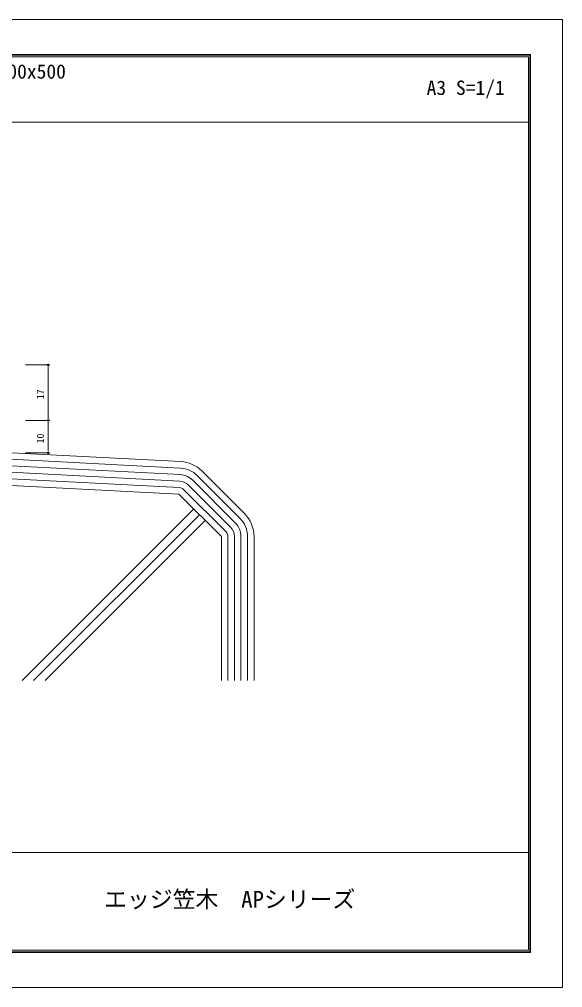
# Model space of a CAD drawing. Units: millimetres, scale not verified. Extents: x -210 to 210, y -148 to 149.
# Drawn here: x 43.5 to 210, y -148.5 to 148.5 of the extents above; entities that cross this region are included whole.
import ezdxf
from ezdxf.enums import TextEntityAlignment as Align

# ---------------------------------------------------------------- set-up
doc = ezdxf.new("R2010")
doc.units = ezdxf.units.MM
doc.header["$LTSCALE"] = 0.25
for name, color, linetype, lineweight in [('0-0_0', 7, 'Continuous', 9), ('0-1_1-1図枠', 3, 'Continuous', 18), ('0-3_2-1寸法', 3, 'Continuous', 18), ('0-5_Defpoints', 7, 'Continuous', 9), ('0-9_4-0図', 7, 'Continuous', 18), ('0-A_5-4図補助2', 7, 'Continuous', 9)]:
    doc.layers.add(name, color=color, linetype=linetype, lineweight=lineweight)
doc.layers.add('0-2_1-2図名', color=7, linetype='Continuous')
doc.layers.add('0-4_1-4文字', color=7, linetype='Continuous')
doc.styles.add('ＭＳ ゴシック', font='')
doc.styles.get('ＭＳ ゴシック').set_extended_font_data('MS Gothic')

msp = doc.modelspace()

# ---------------------------------------------------------------- linework, layer by layer
at = {"layer": '0-0_0'}
for p, q in [((52.2757, 42.0042), (52.2757, 41.5042)), ((52.2757, 26.0047), (52.2757, 26.5047)), ((52.2757, 25.0047), (52.2757, 24.5047)), ((52.2757, 16.0047), (52.2757, 16.5047))]:
    msp.add_line(p, q, dxfattribs=at)
for centre, start, end in [((52.2757, 42.5042), 90, 270), ((52.2757, 42.5042), 270, 90), ((52.2757, 25.5047), 90, 270), ((52.2757, 25.5047), 90, 270), ((52.2757, 25.5047), 270, 90), ((52.2757, 25.5047), 270, 90), ((52.2757, 15.5047), 90, 270), ((52.2757, 15.5047), 270, 90)]:
    msp.add_arc(centre, 0.25, start, end, dxfattribs=at)
at = {"layer": '0-1_1-1図枠'}
for p, q in [((-200.0129, 137.502), (199.9871, 137.502)), ((-199.5129, 137.002), (199.4871, 137.002)), ((199.4871, 137.002), (199.4871, -136.998)), ((199.9871, 137.502), (199.9871, -137.498)), ((-199.5129, 117.002), (199.4871, 117.002)), ((-199.5129, -106.998), (199.4871, -106.998)), ((-200.0129, -137.498), (199.9871, -137.498)), ((-199.5129, -136.998), (199.4871, -136.998))]:
    msp.add_line(p, q, dxfattribs=at)
at = {"layer": '0-3_2-1寸法'}
for p, q in [((45.3384, 42.5042), (52.7757, 42.5042)), ((52.2757, 26.5047), (52.2757, 41.5042)), ((45.3384, 25.5047), (52.7757, 25.5047)), ((45.3384, 25.5047), (52.7757, 25.5047)), ((52.2757, 16.5047), (52.2757, 24.5047)), ((45.3384, 15.5047), (52.7757, 15.5047))]:
    msp.add_line(p, q, dxfattribs=at)
at = {"layer": '0-5_Defpoints'}
for p, q in [((-200.2129, 137.702), (200.1871, 137.702)), ((-200.2129, 137.702), (200.1871, 137.702)), ((200.1871, 137.702), (200.1871, -137.698)), ((200.1871, 137.702), (200.1871, -137.698)), ((-200.2129, -137.698), (200.1871, -137.698)), ((-200.2129, -137.698), (200.1871, -137.698))]:
    msp.add_line(p, q, dxfattribs=at)
msp.add_lwpolyline([(-210.0129, -148.498), (-210.0129, 148.502), (209.9871, 148.502), (209.9871, -148.498)], close=True, dxfattribs=at)
at = {"layer": '0-9_4-0図'}
for p, q in [((-44.6616, 10.0505), (92.3922, 2.8678)), ((105.3907, -10.1307), (92.3922, 2.8678)), ((105.3907, -10.1307), (105.3907, -54.2753))]:
    msp.add_line(p, q, dxfattribs=at)
at = {"layer": '0-A_5-4図補助2'}
for p, q in [((92.9155, 12.8541), (-32.4343, 19.4234)), ((92.7062, 8.8596), (-32.6437, 15.4289)), ((92.8109, 10.8568), (-32.539, 17.4261)), ((92.6015, 6.8623), (-32.7484, 13.4316)), ((92.4969, 4.865), (-32.853, 11.4344)), ((112.4617, -3.0596), (99.4633, 9.9389)), ((109.6333, -5.8881), (96.6348, 7.1104)), ((111.0475, -4.4738), (98.049, 8.5246)), ((106.8049, -8.7165), (93.8064, 4.282)), ((108.2191, -7.3023), (95.2206, 5.6962)), ((44.3401, -54.2753), (96.9377, -1.6777)), ((47.8401, -54.2753), (98.6877, -3.4277)), ((51.3401, -54.2753), (100.4377, -5.1777)), ((107.3907, -54.2753), (107.3907, -10.1307)), ((109.3907, -54.2753), (109.3907, -10.1307)), ((111.3907, -54.2753), (111.3907, -10.1307)), ((113.3907, -54.2753), (113.3907, -10.1307)), ((115.3907, -54.2753), (115.3907, -10.1307))]:
    msp.add_line(p, q, dxfattribs=at)
for centre, radius, start, end in [((92.3922, 2.8678), 10, 45, 87), ((92.3922, 2.8678), 8, 45, 87), ((92.3922, 2.8678), 4, 45, 87), ((92.3922, 2.8678), 6, 45, 87), ((92.3922, 2.8678), 2, 45, 87), ((105.3907, -10.1307), 6, 360, 45), ((105.3907, -10.1307), 8, 360, 45), ((105.3907, -10.1307), 10, 360, 45), ((105.3907, -10.1307), 2, 360, 45), ((105.3907, -10.1307), 4, 360, 45)]:
    msp.add_arc(centre, radius, start, end, dxfattribs=at)

# ---------------------------------------------------------------- texts
at = {"layer": '0-2_1-2図名', "style": 'ＭＳ ゴシック'}
msp.add_text('エッジ笠木\u3000APシリーズ', height=5.132, dxfattribs=at).set_placement((69.4567, -125.498), align=Align.BOTTOM_LEFT)
at = {"layer": '0-3_2-1寸法', "color": 7, "style": 'ＭＳ ゴシック'}
for s, p in [('17', (51.6507, 31.9943)), ('10', (51.6507, 18.4413))]:
    msp.add_text(s, height=2.199, rotation=90, dxfattribs=at).set_placement(p, align=Align.BOTTOM_LEFT)
at = {"layer": '0-4_1-4文字', "style": 'ＭＳ ゴシック'}
for s, p in [('コーナー 500x500', (9.7917, 129.002)), ('A3 S=1/1', (168.2993, 124.002))]:
    msp.add_text(s, height=4.399, dxfattribs=at).set_placement(p, align=Align.BOTTOM_LEFT)

doc.saveas('drawing.dxf')
